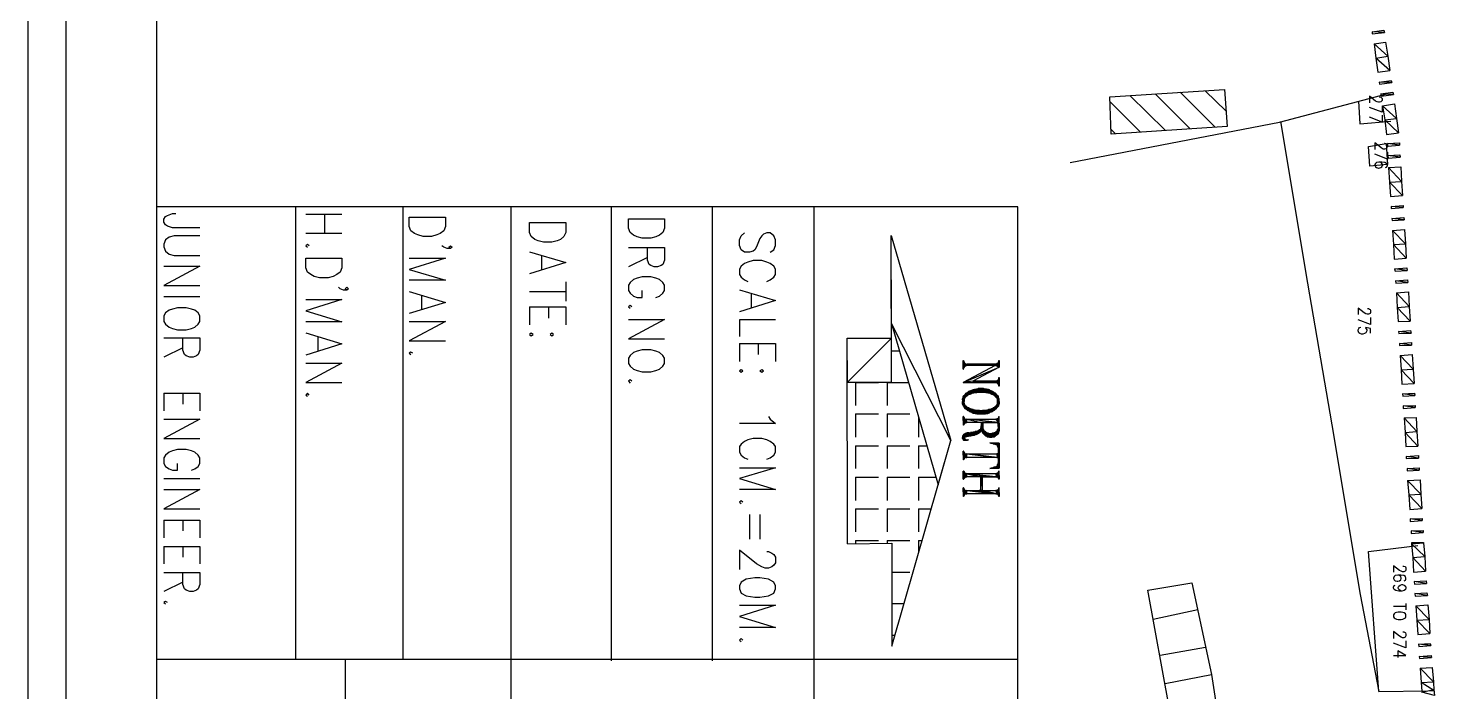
# Model space of a CAD drawing. Header units: metres. Extents: x 0 to 1000, y 0 to 1134.
# Drawn here: x 0 to 207.9, y 205.1 to 303.1 of the extents above; entities that cross this region are included whole.
import ezdxf

# ---------------------------------------------------------------- set-up
doc = ezdxf.new("R2010")
doc.units = ezdxf.units.M
for name, color, linetype in [('BORDER', 5, 'Continuous'), ('PLOTS_FINAL', 1, 'Continuous'), ('ROADS', 1, 'Continuous')]:
    doc.layers.add(name, color=color, linetype=linetype)

msp = doc.modelspace()

# ---------------------------------------------------------------- linework, layer by layer
at = {"layer": 'BORDER', "color": 5}
msp.add_lwpolyline([(0, 0), (0, 1000), (1000, 1000), (1000, 0)], close=True, dxfattribs=at)
at = {"layer": 'PLOTS_FINAL', "color": 1}
for points in [[(200.4, 302.44), (198.62, 302.56), (200.34, 302.82)], [(198.62, 302.25), (200.4, 302.44), (198.62, 302.56)], [(200.91, 298.94), (198.87, 300.79), (200.59, 301.04)], [(199.13, 298.69), (200.91, 298.94), (198.87, 300.79)], [(201.22, 296.85), (199.13, 298.69), (200.91, 298.94)], [(199.45, 296.59), (201.22, 296.85), (199.13, 298.69)], [(201.48, 295.07), (199.64, 295.13), (201.41, 295.39)], [(176.78, 294.05), (177.16, 288.59), (160.01, 287.45), (159.82, 292.97)], [(199.7, 294.82), (201.48, 295.07), (199.64, 295.13)], [(201.73, 293.29), (199.89, 293.42), (201.67, 293.67)], [(199.95, 293.04), (201.73, 293.29), (199.89, 293.42)], [(202.18, 289.74), (200.14, 291.64), (201.92, 291.9)], [(200.46, 289.55), (202.18, 289.74), (200.14, 291.64)], [(202.49, 287.64), (200.46, 289.55), (202.18, 289.74)], [(200.72, 287.39), (202.49, 287.64), (200.46, 289.55)], [(200.65, 286.05), (200.84, 282.94), (198.24, 282.69), (198.05, 285.61)], [(202.62, 285.8), (200.84, 286.05), (202.62, 286.18)], [(200.84, 285.67), (202.62, 285.8), (200.84, 286.05)], [(202.75, 284.02), (200.91, 284.28), (202.68, 284.4)], [(200.97, 283.89), (202.75, 284.02), (200.91, 284.28)], [(202.94, 280.47), (201.03, 282.5), (202.81, 282.62)], [(201.16, 280.34), (202.94, 280.47), (201.03, 282.5)], [(203.07, 278.37), (201.16, 280.34), (202.94, 280.47)], [(201.29, 278.24), (203.07, 278.37), (201.16, 280.34)], [(203.19, 276.59), (201.41, 276.78), (203.19, 276.91)], [(201.41, 276.46), (203.19, 276.59), (201.41, 276.78)], [(56.32, 275.19), (61.65, 275.19), (61.65, 273.8), (61.4, 273.16), (60.89, 272.78), (60.38, 272.59), (59.62, 272.34), (58.35, 272.34), (57.59, 272.59), (57.08, 272.78), (56.57, 273.16), (56.32, 273.8)], [(88.7, 274.94), (94.04, 274.94), (94.04, 273.54), (93.78, 272.91), (93.27, 272.53), (92.77, 272.27), (92, 272.08), (90.73, 272.08), (89.97, 272.27), (89.46, 272.53), (88.96, 272.91), (88.7, 273.54)], [(203.32, 274.81), (201.48, 275), (203.26, 275.13)], [(201.54, 274.69), (203.32, 274.81), (201.48, 275)], [(74.1, 274.37), (79.43, 274.37), (79.43, 272.91), (79.18, 272.34), (78.67, 271.89), (78.16, 271.7), (77.4, 271.51), (76.13, 271.51), (75.37, 271.7), (74.86, 271.89), (74.35, 272.34), (74.1, 272.91)], [(127.5, 272.46), (136.33, 242.17), (127.56, 259.45)], [(203.51, 271.26), (201.61, 273.23), (203.38, 273.35)], [(201.73, 271.13), (203.51, 271.26), (201.61, 273.23)], [(203.64, 269.1), (201.73, 271.13), (203.51, 271.26)], [(201.86, 268.97), (203.64, 269.1), (201.73, 271.13)], [(41.01, 269.1), (46.35, 269.1), (46.35, 267.7), (46.09, 267.07), (45.59, 266.69), (45.08, 266.43), (44.32, 266.24), (43.05, 266.24), (42.28, 266.43), (41.78, 266.69), (41.27, 267.07), (41.01, 267.7)], [(203.76, 267.32), (201.92, 267.57), (203.7, 267.7)], [(201.99, 267.19), (203.76, 267.32), (201.92, 267.57)], [(203.89, 265.54), (202.05, 265.8), (203.83, 265.92)], [(202.11, 265.42), (203.89, 265.54), (202.05, 265.8)], [(204.08, 261.99), (202.18, 264.02), (203.95, 264.15)], [(202.3, 261.86), (204.08, 261.99), (202.18, 264.02)], [(204.21, 259.83), (202.3, 261.86), (204.08, 261.99)], [(25.39, 260.59), (25.14, 261.03), (24.63, 261.42), (24.12, 261.61), (23.36, 261.8), (22.09, 261.8), (21.33, 261.61), (20.82, 261.42), (20.31, 261.03), (20.06, 260.59), (20.06, 259.76), (20.31, 259.38), (20.82, 258.94), (21.33, 258.75), (22.09, 258.56), (23.36, 258.56), (24.12, 258.75), (24.63, 258.94), (25.14, 259.38), (25.39, 259.76)], [(202.43, 259.76), (204.21, 259.83), (202.3, 261.86)], [(74.61, 257.86), (74.35, 258.05), (74.1, 257.86), (74.35, 257.67)], [(77.65, 257.86), (77.4, 258.05), (77.15, 257.86), (77.4, 257.67)], [(136.33, 242.17), (127.56, 259.45), (134.49, 235.63)], [(204.34, 258.05), (202.49, 258.3), (204.27, 258.43)], [(202.56, 257.99), (204.34, 258.05), (202.49, 258.3)], [(121.02, 257.29), (127.56, 257.29), (121.09, 250.81)], [(127.56, 257.29), (121.09, 250.81), (127.56, 250.81)], [(204.4, 256.27), (202.62, 256.53), (204.4, 256.65)], [(202.62, 256.21), (204.4, 256.27), (202.62, 256.53)], [(94.04, 254.37), (93.78, 254.75), (93.27, 255.19), (92.77, 255.38), (92, 255.57), (90.73, 255.57), (89.97, 255.38), (89.46, 255.19), (88.96, 254.75), (88.7, 254.37), (88.7, 253.54), (88.96, 253.16), (89.46, 252.72), (89.97, 252.53), (90.73, 252.33), (92, 252.33), (92.77, 252.53), (93.27, 252.72), (93.78, 253.16), (94.04, 253.54)], [(138.23, 252.84), (138.17, 252.72), (138.17, 253.99)], [(138.23, 252.84), (138.23, 253.92), (138.17, 253.99)], [(138.23, 253.92), (138.17, 253.99), (138.23, 253.99)], [(138.3, 253.8), (138.23, 252.84), (138.23, 253.92)], [(138.23, 252.84), (138.36, 253.67), (138.3, 253.8)], [(138.42, 253.6), (138.23, 252.84), (138.36, 253.67)], [(138.3, 252.97), (138.42, 253.6), (138.23, 252.84)], [(138.36, 253.1), (138.3, 252.97), (138.42, 253.6)], [(138.36, 253.1), (138.55, 253.48), (138.42, 253.6)], [(143.5, 253.03), (143.12, 253.48), (143.25, 253.6)], [(143.25, 253.6), (143.5, 253.03), (143.31, 253.6)], [(143.5, 253.03), (143.31, 253.6), (143.38, 253.67)], [(143.5, 253.03), (143.38, 253.8), (143.44, 253.92)], [(143.38, 253.67), (143.5, 253.03), (143.38, 253.8)], [(143.44, 253.92), (143.5, 253.03), (143.44, 253.99)], [(143.5, 253.03), (143.44, 253.99), (143.5, 253.99)], [(204.65, 252.72), (202.75, 254.75), (204.53, 254.87)], [(202.88, 252.65), (204.65, 252.72), (202.75, 254.75)], [(105.59, 252.46), (105.34, 252.65), (105.09, 252.46), (105.34, 252.27)], [(108.64, 252.46), (108.39, 252.65), (108.13, 252.46), (108.39, 252.27)], [(138.17, 250.75), (143.5, 253.03), (142.87, 253.29)], [(139.57, 250.94), (138.17, 250.75), (143.5, 253.03)], [(138.23, 252.72), (138.23, 252.84), (138.17, 252.72)], [(138.42, 253.16), (138.36, 253.1), (138.55, 253.48)], [(138.55, 253.22), (138.68, 253.48), (138.42, 253.16)], [(138.68, 253.48), (138.42, 253.16), (138.42, 253.16)], [(138.55, 253.48), (138.68, 253.48), (138.42, 253.16)], [(138.68, 253.48), (138.42, 253.16)], [(138.68, 253.29), (138.55, 253.22), (138.68, 253.48)], [(142.99, 253.48), (142.87, 253.29), (138.68, 253.29)], [(142.99, 253.48), (138.68, 253.48)], [(138.68, 253.48), (142.99, 253.48), (138.68, 253.29)], [(143.5, 253.03), (142.87, 253.29), (142.99, 253.48)], [(142.99, 253.48), (143.5, 253.03), (143.12, 253.48)], [(204.78, 250.62), (202.88, 252.65), (204.65, 252.72)], [(203, 250.49), (204.78, 250.62), (202.88, 252.65)], [(138.17, 250.75), (142.99, 250.75), (139.57, 250.94)], [(139.12, 249.48), (142.55, 249.41), (138.99, 249.41)], [(139.25, 249.54), (142.42, 249.48), (139.12, 249.48)], [(142.42, 249.48), (139.12, 249.48), (142.55, 249.41)], [(139.38, 249.6), (142.3, 249.54), (139.25, 249.54)], [(142.3, 249.54), (139.25, 249.54), (142.42, 249.48)], [(139.57, 249.67), (142.17, 249.6), (139.38, 249.6)], [(142.17, 249.6), (139.38, 249.6), (142.3, 249.54)], [(142.99, 250.75), (139.57, 250.94)], [(139.57, 250.94), (142.99, 250.94)], [(142.99, 250.94), (139.57, 250.94), (142.99, 250.75)], [(139.69, 249.67), (142.04, 249.67), (139.57, 249.67)], [(142.04, 249.67), (139.57, 249.67), (142.17, 249.6)], [(139.82, 249.73), (141.92, 249.73), (139.69, 249.67)], [(141.92, 249.73), (139.69, 249.67), (142.04, 249.67)], [(139.95, 249.73), (141.79, 249.73), (139.82, 249.73)], [(141.79, 249.73), (139.82, 249.73), (141.92, 249.73)], [(140.14, 249.79), (141.6, 249.79), (139.95, 249.73)], [(141.6, 249.79), (139.95, 249.73), (141.79, 249.73)], [(140.26, 249.79), (141.47, 249.79), (140.14, 249.79)], [(141.47, 249.79), (140.14, 249.79), (141.6, 249.79)], [(140.39, 249.86), (141.34, 249.79), (140.26, 249.79)], [(141.34, 249.79), (140.26, 249.79), (141.47, 249.79)], [(140.58, 249.86), (141.15, 249.86), (140.39, 249.86)], [(141.15, 249.86), (140.39, 249.86), (141.34, 249.79)], [(140.71, 249.86), (141.03, 249.86), (140.58, 249.86)], [(141.03, 249.86), (140.58, 249.86), (141.15, 249.86)], [(140.84, 249.86), (140.71, 249.86), (141.03, 249.86)], [(142.99, 250.94), (143.31, 250.56), (143.12, 251)], [(142.99, 250.75), (143.12, 250.75), (142.99, 250.94)], [(143.12, 250.75), (142.99, 250.94), (143.31, 250.62)], [(142.99, 250.94), (143.31, 250.62), (143.31, 250.56)], [(143.12, 251), (143.5, 250.24), (143.25, 251.06)], [(143.31, 250.56), (143.12, 251), (143.5, 250.24)], [(143.5, 250.24), (143.25, 251.06), (143.31, 251.06)], [(143.31, 251.06), (143.5, 250.24), (143.38, 251.19)], [(143.31, 250.56), (143.38, 250.43), (143.5, 250.24)], [(143.38, 251.26), (143.5, 250.24), (143.44, 251.45)], [(143.5, 250.24), (143.38, 251.19), (143.38, 251.26)], [(143.38, 250.43), (143.44, 250.3), (143.5, 250.24)], [(143.5, 250.24), (143.44, 251.45), (143.44, 251.51)], [(143.5, 250.24), (143.44, 251.51), (143.5, 251.51)], [(143.44, 250.3), (143.5, 250.24), (143.44, 250.24)], [(138.04, 248.33), (138.3, 247.95), (138.11, 248.46)], [(138.3, 247.95), (138.04, 248.21), (138.04, 248.33)], [(138.04, 248.08), (138.3, 247.95), (138.04, 248.21)], [(138.04, 248.08), (138.04, 247.95), (138.3, 247.95)], [(138.04, 247.95), (138.3, 247.83), (138.04, 247.83)], [(138.04, 247.95), (138.3, 247.95)], [(138.3, 247.95), (138.04, 247.95), (138.3, 247.83)], [(138.3, 247.83), (138.04, 247.83), (138.3, 247.76)], [(138.04, 247.83), (138.3, 247.76), (138.04, 247.7)], [(138.3, 247.76), (138.04, 247.7), (138.36, 247.64)], [(138.04, 247.7), (138.36, 247.64), (138.04, 247.57)], [(138.36, 247.64), (138.04, 247.57), (138.36, 247.51)], [(138.04, 247.57), (138.36, 247.51), (138.11, 247.45)], [(138.3, 247.95), (138.11, 248.46), (138.17, 248.52)], [(138.36, 247.51), (138.11, 247.45), (138.42, 247.45)], [(138.11, 247.45), (138.42, 247.45), (138.17, 247.38)], [(138.3, 247.95), (138.17, 248.65), (138.23, 248.78)], [(138.17, 248.52), (138.3, 247.95), (138.17, 248.65)], [(138.42, 247.45), (138.17, 247.38), (138.49, 247.32)], [(138.17, 247.38), (138.49, 247.32), (138.23, 247.25)], [(138.36, 248.84), (138.74, 248.78), (138.23, 248.78)], [(138.61, 248.72), (138.55, 248.59), (138.23, 248.78)], [(138.55, 248.59), (138.23, 248.78), (138.42, 248.52)], [(138.23, 248.78), (138.42, 248.52), (138.36, 248.4)], [(138.36, 248.4), (138.36, 248.33), (138.23, 248.78)], [(138.36, 248.33), (138.23, 248.78), (138.3, 248.21)], [(138.23, 248.78), (138.3, 248.21), (138.3, 248.08)], [(138.3, 248.08), (138.3, 247.95), (138.23, 248.78)], [(138.3, 247.95), (138.23, 248.78)], [(138.74, 248.78), (138.23, 248.78), (138.61, 248.72)], [(138.8, 248.84), (138.36, 248.84), (138.99, 248.97)], [(138.36, 248.84), (138.99, 248.97), (138.42, 248.97)], [(138.8, 248.84), (138.36, 248.84), (138.74, 248.78)], [(138.49, 249.03), (139.12, 249.03), (138.42, 248.97)], [(139.12, 249.03), (138.42, 248.97), (138.99, 248.97)], [(138.61, 249.16), (139.31, 249.1), (138.49, 249.03)], [(139.31, 249.1), (139.18, 249.03), (138.49, 249.03)], [(139.18, 249.03), (138.49, 249.03), (139.12, 249.03)], [(139.63, 249.22), (139.44, 249.16), (138.61, 249.16)], [(138.74, 249.22), (139.63, 249.22), (138.61, 249.16)], [(139.44, 249.16), (138.61, 249.16), (139.31, 249.1)], [(139.88, 249.29), (139.76, 249.22), (138.74, 249.22)], [(140.07, 249.29), (139.88, 249.29), (138.74, 249.22)], [(140.07, 249.29), (138.74, 249.22), (140.2, 249.29)], [(138.74, 249.22), (140.2, 249.29), (138.87, 249.29)], [(139.76, 249.22), (138.74, 249.22), (139.63, 249.22)], [(138.87, 249.35), (140.84, 249.35), (138.99, 249.41)], [(140.33, 249.35), (138.87, 249.29), (140.2, 249.29)], [(138.87, 249.35), (140.33, 249.35), (138.87, 249.29)], [(140.52, 249.35), (138.87, 249.35), (140.33, 249.35)], [(140.71, 249.35), (140.52, 249.35), (138.87, 249.35)], [(140.71, 249.35), (138.87, 249.35), (140.84, 249.35)], [(140.84, 249.35), (138.99, 249.41), (142.55, 249.41)], [(140.84, 249.35), (140.9, 249.35), (142.55, 249.41)], [(140.9, 249.35), (142.55, 249.41), (142.68, 249.35)], [(140.9, 249.35), (141.03, 249.35), (142.68, 249.35)], [(141.03, 249.35), (142.68, 249.35), (141.22, 249.35)], [(141.22, 249.35), (142.68, 249.35), (141.34, 249.35)], [(142.68, 249.35), (141.22, 249.35)], [(141.53, 249.29), (142.8, 249.22), (141.34, 249.35)], [(142.8, 249.22), (141.34, 249.35), (142.68, 249.35)], [(141.53, 249.29), (141.66, 249.29), (142.8, 249.22)], [(141.66, 249.29), (141.79, 249.22), (142.8, 249.22)], [(141.79, 249.22), (142.8, 249.22), (141.98, 249.22)], [(141.98, 249.22), (142.11, 249.16), (142.93, 249.16)], [(142.8, 249.22), (141.98, 249.22), (142.93, 249.16)], [(142.11, 249.16), (142.93, 249.16), (142.23, 249.1)], [(142.93, 249.16), (142.23, 249.1), (143.06, 249.03)], [(142.23, 249.1), (142.36, 249.03), (143.06, 249.03)], [(142.36, 249.03), (143.06, 249.03), (142.49, 249.03)], [(142.55, 248.97), (143.12, 248.97), (142.49, 249.03)], [(143.06, 249.03), (142.49, 249.03), (143.12, 248.97)], [(142.74, 248.91), (143.19, 248.84), (142.55, 248.97)], [(143.19, 248.84), (142.55, 248.97), (143.12, 248.97)], [(142.74, 248.91), (143.19, 248.84), (142.8, 248.78)], [(143.19, 248.84), (142.8, 248.78), (143.31, 248.78)], [(142.8, 248.78), (143.31, 248.78), (142.93, 248.72)], [(143.31, 248.78), (142.93, 248.72), (143.38, 248.65)], [(142.93, 248.72), (143.38, 248.65), (142.99, 248.59)], [(143.38, 248.65), (142.99, 248.59), (143.38, 248.52)], [(142.99, 248.59), (143.38, 248.52), (143.12, 248.52)], [(143.06, 247.38), (142.99, 247.25), (143.31, 247.19)], [(143.12, 247.45), (143.06, 247.38), (143.31, 247.19)], [(143.38, 248.52), (143.12, 248.52), (143.44, 248.46)], [(143.12, 248.52), (143.44, 248.46), (143.19, 248.4)], [(143.19, 247.57), (143.12, 247.45), (143.31, 247.19)], [(143.44, 248.46), (143.19, 248.4), (143.5, 248.33)], [(143.19, 248.4), (143.5, 248.33), (143.19, 248.33)], [(143.19, 248.33), (143.25, 248.21), (143.5, 248.21)], [(143.5, 248.33), (143.19, 248.33), (143.5, 248.21)], [(143.25, 247.64), (143.19, 247.57), (143.31, 247.19)], [(143.25, 248.21), (143.5, 248.21), (143.25, 248.08)], [(143.5, 248.21), (143.25, 248.08), (143.5, 248.08)], [(143.25, 248.08), (143.5, 248.08), (143.25, 247.95)], [(143.5, 248.08), (143.25, 247.95), (143.5, 247.95)], [(143.25, 247.95), (143.25, 247.89), (143.31, 247.19)], [(143.25, 247.95), (143.5, 247.95), (143.31, 247.19)], [(143.25, 247.89), (143.25, 247.76), (143.31, 247.19)], [(143.25, 247.76), (143.25, 247.64), (143.31, 247.19)], [(143.31, 247.19), (143.5, 247.83), (143.5, 247.95)], [(143.5, 247.7), (143.31, 247.19), (143.5, 247.83)], [(143.31, 247.19), (143.5, 247.64), (143.5, 247.7)], [(143.44, 247.51), (143.31, 247.19), (143.5, 247.64)], [(143.31, 247.19), (143.38, 247.38), (143.44, 247.51)], [(143.38, 247.25), (143.31, 247.19), (143.38, 247.38)], [(204.91, 248.84), (203.07, 249.1), (204.84, 249.16)], [(203.13, 248.72), (204.91, 248.84), (203.07, 249.1)], [(204.97, 247.06), (203.19, 247.32), (204.97, 247.38)], [(138.17, 244.46), (138.23, 244.52), (138.17, 245.73)], [(138.23, 245.73), (138.17, 245.73), (138.3, 245.6)], [(138.17, 245.73), (138.3, 245.6), (138.23, 244.52)], [(138.49, 247.32), (138.23, 247.25), (138.61, 247.25)], [(138.3, 247.13), (138.61, 247.25), (138.23, 247.25)], [(138.23, 244.52), (138.3, 245.54), (138.3, 245.6)], [(138.36, 245.41), (138.23, 244.52), (138.3, 245.54)], [(138.55, 245.35), (138.23, 244.52), (138.42, 245.41)], [(138.23, 244.52), (138.42, 245.41), (138.36, 245.41)], [(138.55, 245.35), (138.3, 244.65), (138.23, 244.52)], [(138.74, 247.13), (138.3, 247.13), (138.61, 247.25)], [(138.74, 247.13), (138.3, 247.13), (138.8, 247.06)], [(138.3, 247.13), (138.8, 247.06), (138.36, 247.06)], [(138.68, 245.35), (138.42, 244.78), (138.3, 244.65)], [(138.68, 245.35), (138.3, 244.65), (138.55, 245.35)], [(138.3, 244.65), (138.55, 245.35)], [(138.36, 247.06), (138.93, 247), (138.42, 246.94)], [(138.8, 247.06), (138.36, 247.06), (138.93, 247)], [(138.93, 247), (138.42, 246.94), (139.12, 246.94)], [(138.42, 246.94), (139.12, 246.94), (138.55, 246.87)], [(138.68, 245.35), (138.55, 244.78), (138.42, 244.78)], [(139.12, 246.94), (139.25, 246.87), (138.55, 246.87)], [(139.12, 246.94), (139.12, 246.94), (138.55, 246.87)], [(138.68, 246.75), (139.38, 246.81), (138.55, 246.87)], [(139.25, 246.87), (138.55, 246.87), (139.38, 246.81)], [(138.68, 244.84), (138.68, 245.35), (138.55, 244.78)], [(139.5, 246.75), (138.68, 246.75), (139.38, 246.81)], [(139.5, 246.75), (138.68, 246.75), (139.63, 246.75)], [(138.68, 246.75), (139.63, 246.75), (138.74, 246.68)], [(140.84, 244.84), (138.68, 244.84), (138.68, 245.35)], [(140.84, 244.84), (143.31, 244.84), (138.68, 245.35)], [(143.31, 244.84), (138.68, 245.35), (142.99, 245.35)], [(139.63, 246.75), (139.76, 246.68), (138.74, 246.68)], [(138.87, 246.62), (139.95, 246.68), (138.74, 246.68)], [(139.76, 246.68), (138.74, 246.68), (139.95, 246.68)], [(140.07, 246.62), (138.87, 246.62), (139.95, 246.68)], [(140.39, 246.62), (138.87, 246.62), (140.58, 246.62)], [(138.87, 246.62), (140.58, 246.62), (138.99, 246.56)], [(140.2, 246.62), (140.39, 246.62), (138.87, 246.62)], [(140.07, 246.62), (140.2, 246.62), (138.87, 246.62)], [(140.58, 246.62), (140.71, 246.56), (138.99, 246.56)], [(140.71, 246.56), (140.84, 246.56), (138.99, 246.56)], [(140.84, 246.56), (138.99, 246.56), (142.61, 246.56)], [(138.99, 246.56), (142.61, 246.56), (139.12, 246.49)], [(142.61, 246.56), (139.12, 246.49), (142.49, 246.49)], [(139.12, 246.49), (142.49, 246.49), (139.25, 246.43)], [(142.49, 246.49), (139.25, 246.43), (142.36, 246.43)], [(139.25, 246.43), (142.36, 246.43), (139.38, 246.37)], [(142.36, 246.43), (139.38, 246.37), (142.17, 246.37)], [(139.38, 246.37), (142.17, 246.37), (139.5, 246.3)], [(142.17, 246.37), (139.5, 246.3), (142.04, 246.3)], [(139.5, 246.3), (142.04, 246.3), (139.63, 246.24)], [(142.04, 246.3), (139.63, 246.24), (141.92, 246.24)], [(139.63, 246.24), (141.92, 246.24), (139.76, 246.24)], [(141.92, 246.24), (139.76, 246.24), (141.79, 246.18)], [(139.76, 246.24), (141.79, 246.18), (139.95, 246.18)], [(141.79, 246.18), (139.95, 246.18), (141.66, 246.18)], [(139.95, 246.18), (141.66, 246.18), (140.07, 246.18)], [(141.66, 246.18), (140.07, 246.18), (141.47, 246.11)], [(140.07, 246.18), (141.47, 246.11), (140.2, 246.11)], [(141.47, 246.11), (140.2, 246.11), (141.34, 246.11)], [(140.2, 246.11), (141.34, 246.11), (140.39, 246.11)], [(141.34, 246.11), (140.39, 246.11), (141.22, 246.11)], [(140.39, 246.11), (141.22, 246.11), (140.52, 246.11)], [(141.22, 246.11), (140.52, 246.11), (141.03, 246.11)], [(140.52, 246.11), (141.03, 246.11), (140.71, 246.11)], [(141.03, 246.11), (140.71, 246.11), (140.9, 246.11)], [(140.71, 246.11), (140.9, 246.11), (140.84, 246.11)], [(141.03, 246.62), (140.84, 246.56), (142.61, 246.56)], [(141.15, 246.62), (141.03, 246.62), (142.61, 246.56)], [(141.15, 246.62), (142.61, 246.56), (141.34, 246.62)], [(142.61, 246.56), (141.34, 246.62), (142.68, 246.62)], [(141.47, 246.62), (142.68, 246.62), (141.34, 246.62)], [(141.66, 246.68), (141.47, 246.62), (142.68, 246.62)], [(141.66, 246.68), (142.68, 246.62), (141.79, 246.68)], [(141.92, 246.75), (142.8, 246.68), (141.79, 246.68)], [(142.68, 246.62), (141.79, 246.68), (142.8, 246.68)], [(142.11, 246.75), (141.92, 246.75), (142.8, 246.68)], [(142.23, 246.81), (142.93, 246.81), (142.11, 246.75)], [(142.93, 246.81), (142.11, 246.75), (142.8, 246.68)], [(142.36, 246.87), (142.23, 246.81), (142.93, 246.81)], [(142.49, 246.94), (143.06, 246.87), (142.36, 246.87)], [(143.06, 246.87), (142.36, 246.87), (142.93, 246.81)], [(143.12, 247), (142.49, 246.94), (143.06, 246.87)], [(142.61, 247), (143.12, 247), (142.49, 246.94)], [(142.49, 246.94), (142.49, 246.94), (143.06, 246.87)], [(143.19, 247.06), (142.61, 247), (143.12, 247)], [(142.74, 247.06), (143.19, 247.06), (142.61, 247)], [(142.87, 247.19), (143.31, 247.19), (142.74, 247.06)], [(143.31, 247.19), (142.74, 247.06), (143.19, 247.06)], [(142.99, 247.25), (142.87, 247.19), (143.31, 247.19)], [(142.99, 245.35), (143.31, 244.84), (143.19, 245.35)], [(143.31, 244.84), (143.19, 245.35), (143.25, 245.41)], [(143.25, 245.41), (143.44, 243.51), (143.38, 245.48)], [(143.25, 245.41), (143.31, 244.84), (143.44, 243.51)], [(143.44, 245.67), (143.38, 245.54), (143.44, 243.51)], [(143.44, 243.51), (143.38, 245.48), (143.38, 245.54)], [(143.44, 245.73), (143.5, 245.73), (143.44, 245.67)], [(143.5, 245.73), (143.44, 245.67), (143.5, 243.89)], [(143.44, 245.67), (143.5, 243.89), (143.44, 243.51)], [(203.19, 246.94), (204.97, 247.06), (203.19, 247.32)], [(205.22, 243.51), (203.32, 245.54), (205.1, 245.6)], [(203.45, 243.38), (205.22, 243.51), (203.32, 245.54)], [(138.23, 244.46), (138.17, 244.46), (138.23, 244.52)], [(138.55, 243.25), (140.33, 243.19), (138.42, 243.19)], [(138.68, 243.25), (138.55, 243.25), (140.33, 243.19)], [(138.74, 243.32), (140.45, 243.25), (138.68, 243.25)], [(140.45, 243.25), (138.68, 243.25), (140.33, 243.19)], [(138.93, 243.32), (138.74, 243.32), (140.45, 243.25)], [(138.93, 243.32), (140.45, 243.25), (139.06, 243.32)], [(140.45, 243.25), (139.06, 243.32), (139.25, 243.38)], [(139.38, 243.38), (140.58, 243.38), (139.25, 243.38)], [(140.58, 243.38), (139.25, 243.38), (140.45, 243.25)], [(139.5, 243.38), (139.38, 243.38), (140.58, 243.38)], [(139.5, 243.38), (140.58, 243.38), (139.63, 243.44)], [(140.58, 243.38), (139.63, 243.44), (140.65, 243.44)], [(139.63, 243.44), (140.65, 243.44), (139.82, 243.44)], [(140.65, 243.44), (139.82, 243.44), (139.95, 243.51)], [(139.95, 243.51), (140.65, 243.44), (140.14, 243.51)], [(140.14, 243.51), (140.77, 243.51), (140.26, 243.57)], [(140.65, 243.44), (140.14, 243.51), (140.77, 243.51)], [(140.77, 243.51), (140.26, 243.57), (140.33, 243.64)], [(140.39, 243.64), (140.84, 243.64), (140.33, 243.64)], [(140.84, 243.64), (140.33, 243.64), (140.77, 243.51)], [(140.52, 243.76), (140.39, 243.64), (140.84, 243.64)], [(140.65, 243.83), (140.84, 243.76), (140.52, 243.76)], [(140.84, 243.76), (140.52, 243.76), (140.84, 243.64)], [(140.71, 243.89), (140.65, 243.83), (140.84, 243.76)], [(140.71, 243.89), (140.84, 243.76), (140.77, 244.02)], [(140.84, 243.76), (140.77, 244.02), (140.84, 244.14)], [(141.09, 244.84), (140.84, 244.33), (140.9, 244.08)], [(143.31, 244.84), (141.09, 244.84), (140.84, 244.84)], [(141.09, 244.84), (140.84, 244.84), (140.84, 244.33)], [(140.84, 243.76), (140.84, 244.27), (140.84, 244.33)], [(140.84, 244.33), (140.9, 244.08), (140.84, 243.76)], [(140.84, 244.14), (140.84, 243.76), (140.84, 244.27)], [(140.84, 243.76), (140.9, 243.95), (140.9, 244.08)], [(140.9, 243.89), (140.84, 243.76), (140.9, 243.95)], [(141.09, 244.84), (140.9, 244.08), (141.03, 243.38)], [(140.9, 243.95), (140.9, 244.08), (141.03, 243.38)], [(141.03, 243.38), (140.9, 243.89), (140.9, 243.95)], [(140.96, 243.76), (141.03, 243.38), (140.9, 243.89)], [(141.03, 243.38), (140.96, 243.64), (140.96, 243.76)], [(140.96, 243.51), (141.03, 243.38), (140.96, 243.64)], [(141.09, 244.84), (141.09, 244.14), (141.03, 243.38)], [(141.03, 243.38), (141.09, 244.02), (141.09, 244.14)], [(141.09, 243.89), (141.03, 243.38), (141.09, 244.02)], [(141.09, 243.89), (141.15, 243.76), (141.03, 243.38)], [(141.15, 243.76), (141.22, 243.7), (141.03, 243.38)], [(141.22, 243.7), (141.28, 243.57), (141.03, 243.38)], [(141.28, 243.57), (141.41, 243.51), (141.03, 243.38)], [(141.41, 243.51), (141.53, 243.38), (141.03, 243.38)], [(141.53, 243.38), (141.03, 243.38), (141.66, 243.32)], [(141.03, 243.38), (141.66, 243.32), (141.09, 243.25)], [(141.66, 243.32), (141.09, 243.25), (141.79, 243.25)], [(141.15, 243.19), (141.79, 243.25), (141.09, 243.25)], [(141.92, 243.25), (142.04, 243.19), (141.15, 243.19)], [(141.92, 243.25), (141.15, 243.19), (141.79, 243.25)], [(142.36, 243.19), (143.31, 243.19), (142.49, 243.25)], [(143.31, 243.19), (142.49, 243.25), (142.61, 243.25)], [(142.74, 243.32), (142.61, 243.25), (143.31, 243.19)], [(142.87, 243.38), (142.74, 243.32), (143.31, 243.19)], [(142.93, 243.44), (142.87, 243.38), (143.31, 243.19)], [(143.06, 243.51), (142.93, 243.44), (143.31, 243.19)], [(143.19, 243.57), (143.06, 243.51), (143.31, 243.19)], [(143.25, 243.7), (143.19, 243.57), (143.31, 243.19)], [(143.25, 243.83), (143.31, 243.19), (143.31, 243.95)], [(143.25, 243.83), (143.25, 243.7), (143.31, 243.19)], [(143.31, 244.84), (143.31, 243.95), (143.44, 243.51)], [(143.31, 243.19), (143.31, 243.95), (143.31, 243.95)], [(143.31, 243.95), (143.44, 243.51), (143.31, 243.19)], [(143.31, 243.19), (143.44, 243.38), (143.44, 243.51)], [(143.38, 243.32), (143.31, 243.19), (143.44, 243.38)], [(143.44, 243.51), (143.5, 243.76), (143.5, 243.89)], [(143.5, 243.64), (143.44, 243.51), (143.5, 243.76)], [(205.35, 241.35), (203.45, 243.38), (205.22, 243.51)], [(203.57, 241.29), (205.35, 241.35), (203.45, 243.38)], [(138.93, 242.81), (138.04, 242.75), (139.12, 242.87)], [(138.04, 242.75), (139.12, 242.87), (138.11, 242.87)], [(138.61, 242.75), (138.04, 242.75), (138.8, 242.81)], [(138.04, 242.75), (138.8, 242.81), (138.93, 242.81)], [(138.49, 242.75), (138.42, 242.68), (138.04, 242.62)], [(138.49, 242.75), (138.04, 242.62), (138.61, 242.75)], [(138.04, 242.62), (138.61, 242.75), (138.04, 242.75)], [(138.42, 242.68), (138.04, 242.62), (138.3, 242.62)], [(138.3, 242.62), (138.3, 242.56), (138.04, 242.49)], [(138.04, 242.62), (138.3, 242.62), (138.04, 242.49)], [(138.3, 242.56), (138.04, 242.49), (138.23, 242.24)], [(138.23, 242.24), (138.11, 242.43), (138.04, 242.49)], [(138.17, 243), (139.5, 242.94), (138.11, 242.87)], [(138.11, 242.87), (139.31, 242.87), (139.5, 242.94)], [(139.12, 242.87), (138.11, 242.87), (139.31, 242.87)], [(138.17, 242.3), (138.23, 242.24), (138.11, 242.43)], [(139.82, 243), (138.17, 243), (139.95, 243.06)], [(138.17, 243), (139.95, 243.06), (138.23, 243.06)], [(139.82, 243), (139.69, 243), (138.17, 243)], [(139.69, 243), (138.17, 243), (139.5, 242.94)], [(138.23, 243.06), (140.07, 243.06), (140.14, 243.13)], [(138.3, 243.13), (140.14, 243.13), (138.23, 243.06)], [(139.95, 243.06), (138.23, 243.06), (140.07, 243.06)], [(138.23, 242.24), (138.3, 242.49), (138.3, 242.56)], [(138.36, 242.43), (138.23, 242.24), (138.3, 242.49)], [(138.23, 242.24), (138.49, 242.37), (138.36, 242.43)], [(138.61, 242.3), (138.23, 242.24), (138.49, 242.37)], [(138.87, 242.3), (138.23, 242.24), (138.8, 242.24)], [(138.87, 242.3), (138.23, 242.24), (138.61, 242.3)], [(138.23, 242.24), (138.61, 242.3), (138.61, 242.3)], [(138.23, 242.24), (138.8, 242.24), (138.36, 242.24)], [(138.42, 243.19), (140.2, 243.13), (138.3, 243.13)], [(140.2, 243.13), (138.3, 243.13), (140.14, 243.13)], [(138.8, 242.24), (138.36, 242.24), (138.61, 242.24)], [(138.36, 242.24), (138.61, 242.24), (138.55, 242.24)], [(140.33, 243.19), (138.42, 243.19), (140.2, 243.13)], [(138.93, 242.3), (138.87, 242.3), (138.8, 242.24)], [(142.17, 243.19), (143.31, 243.19), (141.15, 243.19)], [(143.31, 243.19), (141.15, 243.19), (143.19, 243.06)], [(141.15, 243.19), (143.19, 243.06), (141.28, 243.06)], [(142.04, 243.19), (142.17, 243.19), (141.15, 243.19)], [(143.19, 243.06), (141.28, 243.06)], [(141.28, 243.06), (143.19, 243.06)], [(143.19, 243.06), (141.28, 243.06), (143.06, 243)], [(141.28, 243.06), (143.06, 243), (141.41, 242.94)], [(143.06, 243), (141.41, 242.94), (142.93, 242.87)], [(141.41, 242.94), (142.93, 242.87), (141.47, 242.87)], [(142.93, 242.87), (141.47, 242.87), (142.87, 242.81)], [(141.47, 242.87), (142.87, 242.81), (141.6, 242.81)], [(142.87, 242.81), (141.6, 242.81), (142.74, 242.75)], [(141.6, 242.81), (142.74, 242.75), (141.72, 242.75)], [(142.74, 242.75), (141.72, 242.75), (142.55, 242.75)], [(141.72, 242.75), (142.55, 242.75), (141.92, 242.75)], [(142.55, 242.75), (141.92, 242.75), (142.42, 242.68)], [(141.92, 242.75), (142.42, 242.68), (142.04, 242.68)], [(142.42, 242.68), (142.04, 242.68), (142.3, 242.68)], [(142.04, 242.68), (142.3, 242.68), (142.17, 242.68)], [(142.11, 241.86), (142.23, 241.79), (143.5, 241.79)], [(142.36, 243.19), (142.17, 243.19), (143.31, 243.19)], [(142.23, 241.79), (142.42, 241.79), (143.5, 241.79)], [(142.42, 241.79), (143.5, 241.79), (142.61, 241.73)], [(142.61, 241.73), (142.74, 241.67), (143.5, 241.79)], [(142.74, 241.67), (143.5, 241.79), (142.87, 241.67)], [(143.5, 241.79), (142.87, 241.67), (142.99, 241.6)], [(142.99, 241.6), (143.06, 241.54), (143.5, 241.79)], [(143.06, 241.54), (143.5, 241.79), (143.19, 241.48)], [(143.5, 241.79), (143.19, 241.48), (143.25, 241.41)], [(143.25, 241.41), (143.25, 241.29), (143.5, 241.79)], [(143.25, 241.29), (143.5, 241.79), (143.31, 241.22)], [(143.5, 241.79), (143.31, 241.22), (143.31, 241.1)], [(143.31, 241.1), (143.38, 240.9), (143.5, 241.79)], [(143.38, 240.9), (143.5, 241.79), (143.5, 238.11)], [(138.17, 239.32), (138.23, 239.38), (138.17, 240.59)], [(138.23, 240.59), (138.17, 240.59), (138.3, 240.46)], [(138.17, 240.59), (138.3, 240.46), (138.23, 239.38)], [(138.23, 239.32), (138.17, 239.32), (138.23, 239.38)], [(138.36, 240.33), (138.23, 239.38), (138.3, 240.46)], [(138.23, 239.38), (138.3, 240.46), (138.3, 240.46)], [(138.23, 239.38), (138.42, 240.27), (138.36, 240.33)], [(138.55, 240.21), (138.23, 239.38), (138.42, 240.27)], [(138.55, 240.21), (138.3, 239.51), (138.23, 239.38)], [(138.68, 240.21), (138.42, 239.63), (138.3, 239.57)], [(138.68, 240.21), (138.3, 239.57), (138.55, 240.21)], [(138.3, 239.57), (138.55, 240.21), (138.3, 239.51)], [(138.68, 240.21), (138.55, 239.7), (138.42, 239.63)], [(138.68, 239.7), (138.68, 240.21), (138.55, 239.7)], [(143.12, 239.7), (138.68, 239.7), (138.68, 240.21)], [(143.12, 239.7), (143.19, 239.7), (138.68, 240.21)], [(143.19, 239.7), (138.68, 240.21), (143.12, 240.21)], [(143.19, 239.7), (143.31, 239.63), (143.12, 240.21)], [(143.31, 239.63), (143.12, 240.21)], [(143.12, 240.21), (143.31, 239.63), (143.38, 239.51)], [(143.12, 240.21), (143.38, 239.51), (143.25, 240.21)], [(143.38, 239.51), (143.25, 240.21), (143.31, 240.27)], [(143.31, 240.27), (143.38, 239.51), (143.38, 240.33)], [(143.5, 238.11), (143.38, 240.78), (143.38, 240.9)], [(143.38, 240.4), (143.5, 238.11), (143.38, 240.78)], [(143.38, 239.51), (143.38, 240.33), (143.38, 240.4)], [(143.5, 238.11), (143.38, 239.51), (143.38, 240.4)], [(143.38, 239.13), (143.5, 238.11), (143.38, 239.51)], [(143.5, 238.11), (143.38, 239), (143.38, 239.13)], [(205.42, 239.57), (203.64, 239.83), (205.42, 239.95)], [(203.64, 239.51), (205.42, 239.57), (203.64, 239.83)], [(138.17, 237.67), (138.23, 236.46), (138.17, 236.46)], [(138.23, 237.67), (138.17, 237.67), (138.3, 237.6)], [(138.17, 237.67), (138.3, 237.6), (138.23, 236.46)], [(138.23, 236.46), (138.3, 237.54), (138.3, 237.6)], [(138.36, 237.41), (138.23, 236.46), (138.3, 237.54)], [(138.23, 236.46), (138.42, 237.35), (138.36, 237.41)], [(138.55, 237.35), (138.3, 236.59), (138.23, 236.46)], [(138.55, 237.35), (138.23, 236.46), (138.42, 237.35)], [(138.68, 237.29), (138.3, 236.65), (138.55, 237.35)], [(138.3, 236.65), (138.55, 237.35), (138.3, 236.59)], [(138.68, 237.29), (138.42, 236.78), (138.3, 236.65)], [(138.68, 237.29), (138.55, 236.78), (138.42, 236.78)], [(138.68, 236.84), (138.68, 237.29), (138.55, 236.78)], [(140.71, 236.84), (138.68, 236.84), (138.68, 237.29)], [(140.71, 236.84), (142.99, 236.84), (138.68, 237.29)], [(142.99, 236.84), (138.68, 237.29), (143.12, 236.78)], [(138.68, 237.29), (143.12, 236.78), (142.99, 237.29)], [(142.3, 238.11), (143.5, 238.11), (142.11, 238.05)], [(142.49, 238.11), (142.3, 238.11), (143.5, 238.11)], [(142.61, 238.17), (143.5, 238.11), (142.49, 238.11)], [(142.74, 238.24), (142.61, 238.17), (143.5, 238.11)], [(142.74, 238.24), (143.5, 238.11), (142.87, 238.24)], [(143.5, 238.11), (142.87, 238.24), (142.99, 238.3)], [(142.99, 238.3), (143.5, 238.11), (143.12, 238.36)], [(142.99, 237.29), (143.5, 236.46), (143.19, 237.35)], [(143.12, 236.78), (142.99, 237.29), (143.31, 236.78)], [(142.99, 237.29), (143.31, 236.78), (143.31, 236.71)], [(142.99, 237.29), (143.31, 236.71), (143.5, 236.46)], [(143.5, 238.11), (143.12, 238.36), (143.19, 238.43)], [(143.19, 238.43), (143.5, 238.11), (143.25, 238.49)], [(143.5, 236.46), (143.19, 237.35), (143.25, 237.35)], [(143.25, 238.62), (143.5, 238.11), (143.31, 238.75)], [(143.5, 238.11), (143.25, 238.49), (143.25, 238.62)], [(143.25, 237.35), (143.5, 236.46), (143.38, 237.48)], [(143.31, 238.87), (143.5, 238.11), (143.38, 239)], [(143.5, 238.11), (143.31, 238.75), (143.31, 238.87)], [(143.44, 237.67), (143.38, 237.54), (143.5, 236.46)], [(143.5, 236.46), (143.38, 237.48), (143.38, 237.54)], [(143.5, 236.46), (143.5, 237.67), (143.44, 237.67)], [(143.5, 237.67), (143.44, 237.67), (143.44, 237.67)], [(205.54, 237.79), (203.76, 238.05), (205.54, 238.17)], [(203.76, 237.73), (205.54, 237.79), (203.76, 238.05)], [(138.23, 236.46), (138.17, 236.46)], [(138.17, 233.92), (138.23, 233.98), (138.17, 235.19)], [(138.23, 235.19), (138.17, 235.19), (138.3, 235.06)], [(138.17, 235.19), (138.3, 235.06), (138.23, 233.98)], [(138.23, 233.98), (138.3, 235), (138.3, 235.06)], [(138.36, 234.94), (138.23, 233.98), (138.3, 235)], [(138.23, 233.98), (138.42, 234.87), (138.36, 234.94)], [(140.96, 236.84), (140.96, 234.81), (140.71, 234.81)], [(142.99, 236.84), (140.96, 236.84), (140.71, 236.84)], [(140.96, 236.84), (140.71, 236.84), (140.71, 234.81)], [(143.25, 234.87), (143.5, 233.92), (143.38, 234.94)], [(143.31, 236.71), (143.38, 236.59), (143.5, 236.46)], [(143.38, 236.59), (143.44, 236.52), (143.5, 236.46)], [(143.44, 235.19), (143.38, 235), (143.5, 233.92)], [(143.5, 233.92), (143.38, 234.94), (143.38, 235)], [(143.44, 236.52), (143.5, 236.46), (143.44, 236.46)], [(143.5, 233.92), (143.5, 235.19), (143.44, 235.19)], [(143.5, 235.19), (143.44, 235.19), (143.44, 235.19)], [(205.8, 234.24), (203.83, 236.27), (205.67, 236.4)], [(204.02, 234.17), (205.8, 234.24), (203.83, 236.27)], [(138.23, 233.92), (138.17, 233.92), (138.23, 233.98)], [(138.55, 234.81), (138.23, 233.98), (138.42, 234.87)], [(138.55, 234.81), (138.3, 234.11), (138.23, 233.98)], [(138.68, 234.81), (138.42, 234.24), (138.3, 234.17)], [(138.68, 234.81), (138.3, 234.17), (138.55, 234.81)], [(138.3, 234.17), (138.55, 234.81), (138.3, 234.11)], [(138.68, 234.81), (138.55, 234.3), (138.42, 234.24)], [(138.68, 234.3), (138.68, 234.81), (138.55, 234.3)], [(142.99, 234.3), (138.68, 234.3), (138.68, 234.81)], [(142.99, 234.3), (143.12, 234.3), (138.68, 234.81)], [(143.12, 234.3), (138.68, 234.81), (140.71, 234.81)], [(140.71, 234.81), (143.12, 234.3), (140.96, 234.81)], [(143.12, 234.3), (140.96, 234.81), (142.99, 234.81)], [(143.12, 234.3), (143.31, 234.24), (142.99, 234.81)], [(143.31, 234.24), (142.99, 234.81)], [(142.99, 234.81), (143.31, 234.24), (143.5, 233.92)], [(142.99, 234.81), (143.5, 233.92), (143.19, 234.81)], [(143.5, 233.92), (143.19, 234.81), (143.25, 234.87)], [(143.31, 234.24), (143.38, 234.11), (143.5, 233.92)], [(143.38, 234.11), (143.44, 234.05), (143.5, 233.92)], [(143.44, 234.05), (143.5, 233.92), (143.44, 233.92)], [(205.92, 232.14), (204.02, 234.17), (205.8, 234.24)], [(204.15, 232.01), (205.92, 232.14), (204.02, 234.17)], [(205.99, 230.36), (204.21, 230.62), (205.99, 230.68)], [(204.21, 230.24), (205.99, 230.36), (204.21, 230.62)], [(206.11, 228.59), (204.34, 228.84), (206.11, 228.9)], [(204.34, 228.46), (206.11, 228.59), (204.34, 228.84)], [(206.18, 227.06), (204.4, 227.06), (206.18, 227.13)], [(206.37, 225.03), (204.4, 226.93), (206.18, 227.06)], [(204.4, 226.93), (206.18, 227.06), (204.4, 227.06)], [(204.59, 224.9), (206.37, 225.03), (204.4, 226.93)], [(206.49, 222.87), (204.59, 224.9), (206.37, 225.03)], [(204.72, 222.74), (206.49, 222.87), (204.59, 224.9)], [(110.42, 220.71), (110.17, 221.28), (109.4, 221.73), (108.13, 221.92), (107.37, 221.92), (106.1, 221.73), (105.34, 221.28), (105.09, 220.71), (105.09, 220.27), (105.34, 219.63), (106.1, 219.25), (107.37, 219.06), (108.13, 219.06), (109.4, 219.25), (110.17, 219.63), (110.42, 220.27)], [(171.95, 221.16), (174.87, 207.63), (175.44, 203.76), (179.25, 183.88), (172.27, 182.48), (168.65, 202.55), (165.47, 220.08)], [(206.62, 221.09), (204.78, 221.35), (206.56, 221.47)], [(204.84, 220.97), (206.62, 221.09), (204.78, 221.35)], [(206.75, 219.31), (204.91, 219.57), (206.69, 219.7)], [(204.97, 219.19), (206.75, 219.31), (204.91, 219.57)], [(203.57, 216.46), (203.51, 216.58), (203.32, 216.71), (203.13, 216.77), (202.88, 216.84), (202.43, 216.84), (202.18, 216.77), (201.99, 216.71), (201.86, 216.58), (201.73, 216.46), (201.73, 216.14), (201.86, 216.01), (201.99, 215.89), (202.18, 215.82), (202.43, 215.76), (202.88, 215.76), (203.13, 215.82), (203.32, 215.89), (203.51, 216.01), (203.57, 216.14)], [(207, 215.76), (205.03, 217.79), (206.81, 217.92)], [(205.22, 215.63), (207, 215.76), (205.03, 217.79)], [(207.13, 213.66), (205.22, 215.63), (207, 215.76)], [(205.35, 213.54), (207.13, 213.66), (205.22, 215.63)], [(207.26, 211.89), (205.42, 212.08), (207.19, 212.2)], [(205.48, 211.76), (207.26, 211.89), (205.42, 212.08)], [(207.38, 210.11), (205.54, 210.3), (207.32, 210.42)], [(205.61, 209.98), (207.38, 210.11), (205.54, 210.3)], [(207.64, 206.55), (205.67, 208.58), (207.45, 208.65)], [(205.86, 206.42), (207.64, 206.55), (205.67, 208.58)], [(207.7, 205.28), (205.86, 206.42), (207.64, 206.55)], [(205.92, 205.15), (207.7, 205.28), (205.86, 206.42)], [(207.83, 204.52), (205.92, 205.03), (207.7, 205.41)]]:
    msp.add_lwpolyline(points, close=True, dxfattribs=at)
for points in [[(153.98, 283.26), (184.9, 289.23), (200.78, 293.42)], [(196.59, 292.34), (196.78, 288.97), (201.35, 289.36)], [(199.64, 292.97), (199.7, 292.97), (199.89, 292.91), (199.95, 292.85), (200.08, 292.72), (200.08, 292.4), (199.95, 292.28), (199.89, 292.21), (199.7, 292.15), (199.51, 292.15), (199.32, 292.21), (199.07, 292.34), (198.18, 293.04), (198.18, 292.09)], [(200.08, 291.64), (200.08, 290.69), (198.18, 291.39)], [(185.03, 289.29), (189.03, 265.42), (192.65, 244.52), (196.84, 219.44), (199.57, 205.09), (206.81, 205.22)], [(200.08, 290.24), (200.08, 289.23), (198.18, 289.93)], [(200.4, 286.12), (200.46, 286.12), (200.65, 286.05), (200.72, 285.93), (200.84, 285.8), (200.84, 285.55), (200.72, 285.42), (200.65, 285.29), (200.46, 285.23), (200.27, 285.23), (200.14, 285.29), (199.89, 285.48), (199, 286.18), (199, 285.16)], [(200.84, 284.78), (200.84, 283.77), (199, 284.47)], [(200.59, 282.5), (200.72, 282.56), (200.84, 282.75), (200.84, 282.94), (200.72, 283.13), (200.46, 283.26), (200.02, 283.32), (199.57, 283.32), (199.26, 283.26), (199.07, 283.13), (199, 282.94), (199, 282.88), (199.07, 282.62), (199.26, 282.5), (199.51, 282.43), (199.57, 282.43), (199.89, 282.5), (200.02, 282.62), (200.14, 282.88), (200.14, 282.94), (200.02, 283.13), (199.89, 283.26), (199.57, 283.32)], [(25.39, 273.61), (21.33, 273.61), (20.57, 273.86), (20.31, 274.05), (20.06, 274.43), (20.06, 274.88), (20.31, 275.26), (20.57, 275.45), (21.33, 275.7), (21.84, 275.7)], [(25.39, 272.4), (21.58, 272.4), (20.82, 272.21), (20.31, 271.83), (20.06, 271.19), (20.06, 270.81), (20.31, 270.18), (20.82, 269.73), (21.58, 269.54), (25.39, 269.54)], [(109.66, 269.99), (110.17, 270.37), (110.42, 271), (110.42, 271.83), (110.17, 272.4), (109.66, 272.85), (109.15, 272.85), (108.64, 272.65), (108.39, 272.4), (108.13, 272.02), (107.63, 270.81), (107.37, 270.37), (107.12, 270.18), (106.61, 269.99), (105.85, 269.99), (105.34, 270.37), (105.09, 271), (105.09, 271.83), (105.34, 272.4), (105.85, 272.85)], [(127.56, 250.81), (127.5, 272.46), (136.33, 242.17)], [(41.52, 270.94), (41.27, 271.13), (41.01, 270.94), (41.27, 270.75)], [(62.41, 270.56), (62.16, 270.75), (62.41, 270.94), (62.67, 270.75), (62.41, 270.56), (61.91, 270.56), (61.4, 270.75), (61.14, 270.94)], [(88.7, 270.69), (94.04, 270.69), (94.04, 268.84), (93.78, 268.21), (93.53, 268.02), (93.02, 267.83), (92.51, 267.83), (92, 268.02), (91.75, 268.21), (91.5, 268.84), (91.5, 270.69)], [(56.32, 269.1), (61.65, 269.1), (56.32, 267.45), (61.65, 265.86), (56.32, 265.86)], [(74.1, 270.05), (79.43, 268.46), (74.1, 266.81)], [(109.15, 265.67), (109.66, 265.92), (110.17, 266.3), (110.42, 266.69), (110.42, 267.51), (110.17, 267.96), (109.66, 268.34), (109.15, 268.53), (108.39, 268.78), (107.12, 268.78), (106.36, 268.53), (105.85, 268.34), (105.34, 267.96), (105.09, 267.51), (105.09, 266.69), (105.34, 266.3), (105.85, 265.92), (106.36, 265.67)], [(20.06, 267.96), (25.39, 267.96), (20.06, 265.1), (25.39, 265.1)], [(92.77, 263.32), (93.27, 263.51), (93.78, 263.96), (94.04, 264.34), (94.04, 265.16), (93.78, 265.54), (93.27, 265.99), (92.77, 266.18), (92, 266.37), (90.73, 266.37), (89.97, 266.18), (89.46, 265.99), (88.96, 265.54), (88.7, 265.16), (88.7, 264.34), (88.96, 263.96), (89.46, 263.51), (89.97, 263.32), (90.73, 263.32), (90.73, 264.34)], [(47.11, 264.4), (46.86, 264.59), (47.11, 264.84), (47.36, 264.59), (47.11, 264.4), (46.6, 264.4), (46.09, 264.59), (45.84, 264.84)], [(56.32, 264.21), (61.65, 262.56), (56.32, 260.97)], [(105.09, 264.46), (110.42, 262.88), (105.09, 261.22)], [(41.01, 263), (46.35, 263), (41.01, 261.35), (46.35, 259.7), (41.01, 259.7)], [(74.1, 261.92), (79.43, 261.92), (79.43, 259.26)], [(89.21, 261.92), (88.96, 262.11), (88.7, 261.92), (88.96, 261.73)], [(88.7, 260.08), (94.04, 260.08), (88.7, 257.22), (94.04, 257.22)], [(110.42, 260.02), (105.09, 260.02), (105.09, 257.54)], [(197.92, 261.67), (198.05, 261.67), (198.18, 261.61), (198.3, 261.54), (198.37, 261.42), (198.37, 261.1), (198.3, 260.97), (198.18, 260.91), (198.05, 260.84), (197.86, 260.84), (197.67, 260.91), (197.41, 261.03), (196.53, 261.73), (196.53, 260.78)], [(198.37, 260.34), (198.37, 259.32), (196.53, 260.02)], [(41.01, 258.11), (46.35, 256.46), (41.01, 254.81)], [(56.32, 259.76), (61.65, 259.76), (56.32, 256.91), (61.65, 256.91)], [(198.37, 258.05), (198.37, 258.75), (197.6, 258.88), (197.67, 258.75), (197.8, 258.56), (197.8, 258.37), (197.67, 258.11), (197.48, 257.99), (197.22, 257.92), (197.03, 257.92), (196.78, 257.99), (196.65, 258.11), (196.53, 258.37), (196.53, 258.56), (196.65, 258.75), (196.72, 258.88), (196.91, 258.94)], [(20.06, 257.35), (25.39, 257.35), (25.39, 255.51), (25.14, 254.87), (24.88, 254.68), (24.38, 254.49), (23.87, 254.49), (23.36, 254.68), (23.11, 254.87), (22.85, 255.51), (22.85, 257.35)], [(105.09, 256.53), (110.42, 256.53), (110.42, 253.86)], [(41.01, 253.6), (46.35, 253.6), (41.01, 250.75), (46.35, 250.75)], [(56.83, 255.07), (56.57, 255.26), (56.32, 255.07), (56.57, 254.87)], [(89.21, 250.94), (88.96, 251.13), (88.7, 250.94), (88.96, 250.68)], [(20.06, 249.16), (25.39, 249.16), (25.39, 246.56)], [(41.52, 248.91), (41.27, 249.16), (41.01, 248.91), (41.27, 248.72)], [(20.06, 245.35), (25.39, 245.35), (20.06, 242.49), (25.39, 242.49)], [(109.4, 245.73), (109.66, 245.35), (110.42, 244.71), (105.09, 244.71)], [(109.15, 239.44), (109.66, 239.63), (110.17, 240.02), (110.42, 240.46), (110.42, 241.29), (110.17, 241.67), (109.66, 242.05), (109.15, 242.3), (108.39, 242.49), (107.12, 242.49), (106.36, 242.3), (105.85, 242.05), (105.34, 241.67), (105.09, 241.29), (105.09, 240.46), (105.34, 240.02), (105.85, 239.63), (106.36, 239.44)], [(127.63, 227), (127.63, 211.82), (136.33, 242.17)], [(24.12, 237.79), (24.63, 237.98), (25.14, 238.36), (25.39, 238.81), (25.39, 239.63), (25.14, 240.02), (24.63, 240.46), (24.12, 240.65), (23.36, 240.84), (22.09, 240.84), (21.33, 240.65), (20.82, 240.46), (20.31, 240.02), (20.06, 239.63), (20.06, 238.81), (20.31, 238.36), (20.82, 237.98), (21.33, 237.79), (22.09, 237.79), (22.09, 238.81)], [(105.09, 238.17), (110.42, 238.17), (105.09, 236.59), (110.42, 234.94), (105.09, 234.94)], [(20.06, 234.94), (25.39, 234.94), (20.06, 232.08), (25.39, 232.08)], [(105.59, 233.09), (105.34, 233.28), (105.09, 233.09), (105.34, 232.9)], [(20.06, 230.43), (25.39, 230.43), (25.39, 227.82)], [(199.57, 205.09), (198.05, 225.79), (205.35, 226.68)], [(20.06, 226.55), (25.39, 226.55), (25.39, 223.95)], [(109.15, 225.79), (109.4, 225.79), (109.91, 225.54), (110.17, 225.35), (110.42, 224.97), (110.42, 224.14), (110.17, 223.76), (109.91, 223.51), (109.4, 223.32), (108.9, 223.32), (108.39, 223.51), (107.63, 223.95), (105.09, 225.98), (105.09, 223.12)], [(20.06, 222.68), (25.39, 222.68), (25.39, 220.9), (25.14, 220.27), (24.88, 220.08), (24.38, 219.89), (23.87, 219.89), (23.36, 220.08), (23.11, 220.27), (22.85, 220.9), (22.85, 222.68)], [(203.13, 223.63), (203.26, 223.63), (203.45, 223.57), (203.51, 223.51), (203.57, 223.38), (203.57, 223.06), (203.51, 222.93), (203.45, 222.87), (203.26, 222.81), (203.07, 222.81), (202.88, 222.87), (202.62, 223), (201.73, 223.7), (201.73, 222.74)], [(203.32, 221.47), (203.51, 221.54), (203.57, 221.73), (203.57, 221.85), (203.51, 222.11), (203.26, 222.24), (202.81, 222.3), (202.37, 222.3), (201.99, 222.24), (201.86, 222.11), (201.73, 221.85), (201.73, 221.79), (201.86, 221.6), (201.99, 221.47), (202.3, 221.41), (202.37, 221.41), (202.62, 221.47), (202.81, 221.6), (202.88, 221.79), (202.88, 221.85), (202.81, 222.11), (202.62, 222.24), (202.37, 222.3)], [(203, 219.95), (202.75, 220.01), (202.56, 220.2), (202.43, 220.39), (202.43, 220.46), (202.56, 220.65), (202.75, 220.84), (203, 220.9), (203.07, 220.9), (203.32, 220.84), (203.51, 220.65), (203.57, 220.46), (203.57, 220.39), (203.51, 220.2), (203.32, 220.01), (203, 219.95), (202.56, 219.95), (202.11, 220.01), (201.86, 220.2), (201.73, 220.39), (201.73, 220.52), (201.86, 220.78), (201.99, 220.84)], [(20.57, 218.24), (20.31, 218.43), (20.06, 218.24), (20.31, 218.04)], [(105.09, 217.85), (110.42, 217.85), (105.09, 216.2), (110.42, 214.55), (105.09, 214.55)], [(105.59, 212.71), (105.34, 212.96), (105.09, 212.71), (105.34, 212.52)], [(203.13, 213.92), (203.26, 213.92), (203.45, 213.85), (203.51, 213.79), (203.57, 213.6), (203.57, 213.35), (203.51, 213.22), (203.45, 213.16), (203.26, 213.03), (203.07, 213.03), (202.88, 213.16), (202.62, 213.28), (201.73, 213.98), (201.73, 212.96)], [(203.57, 212.58), (203.57, 211.57), (201.73, 212.27)], [(201.73, 210.42), (203.57, 210.42), (202.37, 211.12), (202.37, 210.11)]]:
    msp.add_lwpolyline(points, dxfattribs=at)
at = {"layer": 'ROADS', "color": 1}
for p, q in [((5.64, 54.85), (5.64, 1133.71)), ((19.04, 62.28), (19.04, 1113.14)), ((162.81, 293.17), (168.01, 288.02)), ((166.55, 293.42), (171.7, 288.21)), ((170.24, 293.67), (175.38, 288.47)), ((173.92, 293.86), (177.03, 290.82)), ((159.82, 292.28), (164.33, 287.77)), ((159.95, 288.21), (160.65, 287.51)), ((146.23, 276.72), (19.04, 276.72)), ((39.49, 276.72), (39.49, 209.85)), ((55.36, 276.72), (55.36, 209.85)), ((71.3, 276.72), (71.3, 209.66)), ((86.16, 276.72), (86.16, 209.66)), ((101.08, 276.72), (101.08, 209.66)), ((116.13, 62.28), (116.13, 276.72)), ((146.23, 62.28), (146.23, 276.72)), ((41.01, 275.64), (46.35, 275.64)), ((43.81, 275.64), (43.81, 272.78)), ((46.35, 272.78), (41.01, 272.78)), ((75.88, 269.48), (75.88, 267.45)), ((91.5, 269.23), (88.7, 267.83)), ((79.43, 264.15), (74.1, 264.15)), ((79.43, 265.61), (79.43, 262.75)), ((20.06, 263.45), (25.39, 263.45)), ((58.1, 263.64), (58.1, 261.54)), ((74.1, 261.92), (74.1, 259.26)), ((76.89, 261.92), (76.89, 260.27)), ((106.86, 263.89), (106.86, 261.8)), ((127.56, 259.45), (134.49, 235.63)), ((22.85, 255.89), (20.06, 254.49)), ((42.79, 257.48), (42.79, 255.45)), ((105.09, 256.53), (105.09, 253.86)), ((107.88, 256.53), (107.88, 254.87)), ((121.09, 226.93), (121.02, 257.29)), ((121.02, 257.29), (127.56, 257.29)), ((127.56, 255.45), (128.71, 255.45)), ((121.09, 250.81), (127.56, 250.81)), ((122.23, 250.75), (122.23, 247.38)), ((122.23, 250.75), (125.66, 250.75)), ((126.93, 250.75), (126.93, 247.38)), ((126.93, 250.75), (130.1, 250.75)), ((20.06, 249.16), (20.06, 246.56)), ((22.85, 249.16), (22.85, 247.57)), ((122.23, 246.11), (122.23, 242.68)), ((122.23, 246.11), (125.66, 246.11)), ((126.93, 246.11), (126.93, 242.68)), ((126.93, 246.11), (130.29, 246.11)), ((131.56, 245.6), (131.56, 242.68)), ((122.23, 241.41), (122.23, 238.05)), ((122.23, 241.41), (125.66, 241.41)), ((126.93, 241.41), (126.93, 238.05)), ((126.93, 241.41), (130.29, 241.41)), ((131.56, 241.41), (131.56, 238.05)), ((131.56, 241.41), (132.77, 241.41)), ((20.06, 236.59), (25.39, 236.59)), ((122.23, 236.78), (122.23, 233.35)), ((122.23, 236.78), (125.66, 236.78)), ((126.93, 236.78), (126.93, 233.35)), ((126.93, 236.78), (130.29, 236.78)), ((131.56, 236.78), (131.56, 233.35)), ((131.56, 236.78), (134.17, 236.78)), ((106.61, 231.25), (106.61, 227.63)), ((108.13, 231.25), (108.13, 227.63)), ((122.23, 232.08), (122.23, 228.71)), ((122.23, 232.08), (125.66, 232.08)), ((126.93, 232.08), (126.93, 228.71)), ((126.93, 232.08), (130.29, 232.08)), ((131.56, 232.08), (131.56, 228.71)), ((131.56, 232.08), (133.47, 232.08)), ((20.06, 230.43), (20.06, 227.82)), ((22.85, 230.43), (22.85, 228.84)), ((121.09, 226.93), (127.63, 227)), ((122.23, 227.44), (122.23, 226.93)), ((122.23, 227.44), (125.66, 227.44)), ((126.93, 227.44), (126.93, 227)), ((126.93, 227.44), (130.29, 227.44)), ((131.56, 227.44), (131.56, 225.6)), ((131.56, 227.44), (132.14, 227.44)), ((20.06, 226.55), (20.06, 223.95)), ((22.85, 226.55), (22.85, 224.97)), ((127.63, 222.74), (130.29, 222.74)), ((22.85, 221.28), (20.06, 219.89)), ((127.63, 218.11), (129.41, 218.11)), ((172.84, 217.16), (166.24, 215.76)), ((203.57, 217.66), (201.73, 217.66)), ((203.57, 218.11), (203.57, 217.16)), ((127.63, 213.41), (128.07, 213.41)), ((173.98, 211.63), (167.25, 210.42)), ((146.23, 209.85), (19.04, 209.85)), ((46.86, 209.85), (46.86, 62.28)), ((71.3, 209.85), (71.3, 62.28)), ((174.87, 207.57), (168.01, 206.23))]:
    msp.add_line(p, q, dxfattribs=at)

doc.saveas('drawing.dxf')
